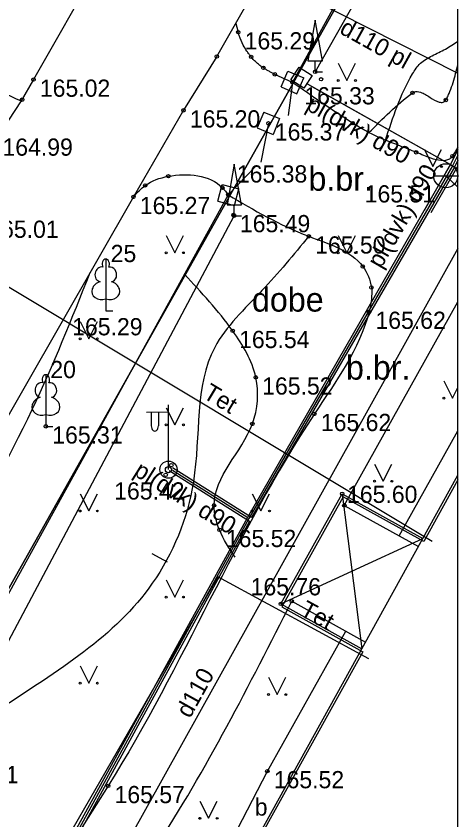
# Model space of a CAD drawing. Extents: x 634701 to 634899, y 303348 to 303488.
# Drawn here: x 634807.89 to 634820.73, y 303426.03 to 303449.37 of the extents above; entities that cross this region are included whole.
import ezdxf

# ---------------------------------------------------------------- set-up
doc = ezdxf.new("R2010")
doc.units = 0
for name, color, linetype in [('APGS_ACRL_####_####_#', 7, 'Continuous'), ('APGS_ACRL_####_TKST_#', 7, 'Continuous'), ('APGS_ELEM_####_####_#', 7, 'Continuous'), ('APGS_VADP_ZSPR_####_I', 7, 'Continuous'), ('BUVE_BALK_####_####_#', 7, 'Continuous'), ('BUVE_BDET_####_####_#', 7, 'Continuous'), ('BUVE_BDET_####_TKST_#', 7, 'Continuous'), ('BUVE_EKAS_####_####_#', 7, 'Continuous'), ('BUVE_EKAS_VEKT_####_#', 7, 'Continuous'), ('CELI_CMAL_####_####_#', 7, 'Continuous'), ('CELI_CSEG_####_TKST_#', 7, 'Continuous'), ('ELEK_ACRL_####_####_#', 7, 'Continuous'), ('ELEK_ACRL_####_TKST_#', 7, 'Continuous'), ('ELEK_ELEM_####_####_#', 7, 'Continuous'), ('ELEK_VADP_ZSPR_####_I', 7, 'Continuous'), ('NORB_ELEM_####_####_#', 7, 'Continuous'), ('NORB_ZOGS_BARJ_####_#', 7, 'Continuous'), ('NORB_ZOGS_MBST_####_#', 7, 'Continuous'), ('RAMI_PLAN_####_TKST_#', 7, 'Continuous'), ('RELJ_AATZ_####_TKST_#', 7, 'Continuous'), ('RELJ_ELEM_####_####_#', 7, 'Continuous'), ('RELJ_HORZ_PAMT_####_#', 7, 'Continuous'), ('RELJ_NOGA_####_####_#', 7, 'Continuous'), ('RELJ_NOGL_####_####_#', 7, 'Continuous'), ('ROBZ_UZMR_####_####_#', 7, 'Continuous'), ('SAKT_VADP_KABE_####_#', 7, 'Continuous'), ('SAKT_VADP_KABE_TKST_#', 7, 'Continuous'), ('TERT_DIAM_####_TKST_#', 7, 'Continuous'), ('TERT_ELEM_####_####_#', 7, 'Continuous'), ('TERT_IZMT_####_TKST_#', 7, 'Continuous'), ('TERT_KONT_####_####_#', 7, 'Continuous'), ('TERT_KRND_####_####_#', 7, 'Continuous'), ('UDTK_ELEM_####_####_#', 7, 'Continuous'), ('UDTK_ELEM_####_TKST_#', 7, 'Continuous'), ('UDTK_VADP_UDEN_####_#', 7, 'Continuous'), ('UDTK_VADP_UDEN_TKST_#', 7, 'Continuous')]:
    doc.layers.add(name, color=color, linetype=linetype)

msp = doc.modelspace()

# ---------------------------------------------------------------- linework, layer by layer
at = {"layer": 'APGS_ACRL_####_####_#'}
for p, q in [((634820.694, 303444.961), (634820.726, 303445.025)), ((634819.952, 303443.671), (634820.694, 303444.961)), ((634812.434, 303436.182), (634814.591, 303434.835))]:
    msp.add_line(p, q, dxfattribs=at)
at = {"layer": 'APGS_ELEM_####_####_#'}
for p, q in [((634812.315, 303436.201), (634812.315, 303438.084)), ((634812.315, 303437.868), (634811.68, 303437.863)), ((634811.815, 303437.864), (634811.815, 303437.472)), ((634812.025, 303437.866), (634812.025, 303437.472))]:
    msp.add_line(p, q, dxfattribs=at)
for radius in [0.25, 0.09]:
    msp.add_circle((634812.315, 303436.201), radius, dxfattribs=at)
msp.add_ellipse((634811.92, 303437.472), major_axis=(0, 0.151), ratio=0.695971, start_param=1.570796, end_param=4.712389, dxfattribs=at)
at = {"layer": 'APGS_VADP_ZSPR_####_I'}
for p, q in [((634820.726, 303445.187), (634820.624, 303444.983)), ((634820.624, 303444.983), (634814.733, 303434.809)), ((634812.338, 303436.172), (634814.67, 303434.702)), ((634814.733, 303434.809), (634812.43, 303436.251)), ((634814.67, 303434.702), (634809.403, 303425.066))]:
    msp.add_line(p, q, dxfattribs=at)
at = {"layer": 'BUVE_BALK_####_####_#'}
for points in [[(634815.579, 303432.302), (634817.363, 303435.497), (634819.706, 303434.199)], [(634817.363, 303435.497), (634817.934, 303430.998)], [(634815.579, 303432.302), (634819.706, 303434.199)], [(634815.579, 303432.302), (634817.934, 303430.998)]]:
    msp.add_lwpolyline(points, dxfattribs=at)
at = {"layer": 'BUVE_BDET_####_####_#'}
for p, q in [((634819.017, 303434.282), (634820.726, 303437.332)), ((634815.189, 303427.448), (634817.465, 303431.511)), ((634812.5, 303422.235), (634815.189, 303427.448))]:
    msp.add_line(p, q, dxfattribs=at)
at = {"layer": 'BUVE_EKAS_####_####_#'}
msp.add_line((634813.231, 303422.507), (634820.726, 303436.039), dxfattribs=at)
at = {"layer": 'BUVE_EKAS_VEKT_####_#'}
msp.add_line((634820.726, 303418.174), (634820.726, 303435.905), dxfattribs=at)
msp.add_lwpolyline([(634820.726, 303435.905), (634819.733, 303434.115), (634817.389, 303435.414), (634815.614, 303432.213), (634817.958, 303430.914), (634813.207, 303422.343), (634820.726, 303418.174)], dxfattribs=at)
at = {"layer": 'CELI_CMAL_####_####_#'}
for points in [[(634820.726, 303467.324), (634816.17, 303459.369), (634812.526, 303453.118), (634811.897, 303452.607), (634810.825, 303451.8), (634810.26, 303450.808), (634808.394, 303447.528), (634808.032, 303446.91), (634807.307, 303445.817), (634807.2, 303445.135), (634806.971, 303443.971), (634806.895, 303443.432), (634802.953, 303436.411)], [(634813.721, 303448.199), (634818.847, 303457.174), (634820.726, 303460.436)], [(634813.721, 303448.199), (634812.752, 303446.636), (634811.298, 303444.121), (634806.036, 303434.934), (634796.785, 303418.518), (634790.277, 303407.167), (634784.766, 303397.622)], [(634817.424, 303435.164), (634820.726, 303441.069)], [(634817.424, 303435.164), (634819.58, 303433.97)], [(634815.897, 303432.379), (634818.041, 303431.192)]]:
    msp.add_lwpolyline(points, dxfattribs=at)
for points in [[(634815.917, 303447.446), (634815.406, 303447.68), (634815.32, 303447.722), (634815.237, 303447.769), (634815.155, 303447.818), (634815.073, 303447.869), (634815.023, 303447.902), (634814.975, 303447.936), (634814.884, 303448.011), (634814.799, 303448.093), (634814.759, 303448.138), (634814.72, 303448.185), (634814.656, 303448.268), (634814.596, 303448.353), (634814.49, 303448.528), (634814.371, 303448.806), (634814.344, 303448.903), (634814.279, 303449.175)], [(634820.726, 303445.562), (634820.566, 303445.306), (634820.527, 303445.256), (634820.48, 303445.219), (634820.368, 303445.178), (634820.091, 303445.199), (634819.787, 303445.3), (634819.574, 303445.39), (634819.511, 303445.416), (634819.04, 303445.602), (634818.567, 303445.792), (634818.106, 303446.005), (634817.67, 303446.261), (634815.917, 303447.446)], [(634811.298, 303444.121), (634811.641, 303444.454), (634812.313, 303444.72), (634813.883, 303444.388), (634814.055, 303444.177)], [(634814.055, 303444.177), (634816.391, 303442.976), (634817.96, 303442.101), (634818.212, 303441.489), (634818.143, 303440.788), (634816.557, 303437.821), (634810.563, 303427.016), (634808.882, 303423.982), (634808.591, 303422.575), (634808.728, 303421.54), (634809.303, 303420.176), (634810.072, 303419.331), (634811.532, 303418.418), (634812.662, 303417.865)], [(634811.612, 303420.818), (634811.003, 303421.477), (634810.748, 303422.181), (634810.828, 303423.121), (634811.918, 303425.194), (634815.897, 303432.379)]]:
    msp.add_spline(points, degree=3, dxfattribs=at)
at = {"layer": 'ELEK_ACRL_####_####_#'}
for p, q in [((634816.413, 303447.365), (634820.581, 303445.023)), ((634820.524, 303445.078), (634820.726, 303445.483)), ((634819.75, 303443.74), (634820.524, 303445.078)), ((634820.581, 303445.023), (634820.726, 303444.93))]:
    msp.add_line(p, q, dxfattribs=at)
at = {"layer": 'ELEK_ELEM_####_####_#'}
msp.add_lwpolyline([(634816.249, 303447.277), (634815.872, 303447.518), (634816.109, 303447.889), (634816.486, 303447.648)], close=True, dxfattribs=at)
at = {"layer": 'ELEK_VADP_ZSPR_####_I'}
for p, q in [((634816.314, 303447.422), (634820.581, 303445.023)), ((634820.726, 303445.485), (634820.513, 303445.066)), ((634820.726, 303445.328), (634820.572, 303445.021)), ((634820.513, 303445.066), (634814.61, 303434.814)), ((634820.572, 303445.021), (634814.65, 303434.782)), ((634820.581, 303445.023), (634820.726, 303444.93)), ((634814.61, 303434.814), (634809.278, 303425.126)), ((634814.65, 303434.782), (634809.334, 303425.077))]:
    msp.add_line(p, q, dxfattribs=at)
at = {"layer": 'NORB_ELEM_####_####_#'}
for p, q in [((634815.588, 303447.317), (634815.788, 303447.775)), ((634815.788, 303447.775), (634816.246, 303447.575)), ((634816.046, 303447.117), (634816.246, 303447.575)), ((634815.588, 303447.317), (634816.046, 303447.117)), ((634815.084, 303446.584), (634814.894, 303446.122)), ((634815.084, 303446.584), (634815.546, 303446.394)), ((634815.546, 303446.394), (634815.356, 303445.932)), ((634814.894, 303446.122), (634815.356, 303445.932)), ((634813.751, 303443.996), (634813.874, 303444.481)), ((634813.874, 303444.481), (634814.359, 303444.358)), ((634814.236, 303443.873), (634814.359, 303444.358)), ((634813.751, 303443.996), (634814.236, 303443.873))]:
    msp.add_line(p, q, dxfattribs=at)
for centre in [(634815.917, 303447.446), (634815.22, 303446.258), (634814.055, 303444.177)]:
    msp.add_circle(centre, 0.0504, dxfattribs=at)
at = {"layer": 'NORB_ZOGS_BARJ_####_#'}
for points in [[(634815.917, 303447.446), (634815.791, 303446.486)], [(634815.22, 303446.258), (634815.002, 303445.126)], [(634814.055, 303444.177), (634814.85, 303445.012)]]:
    msp.add_lwpolyline(points, dxfattribs=at)
at = {"layer": 'NORB_ZOGS_MBST_####_#'}
for points in [[(634815.917, 303447.446), (634820.726, 303456.181)], [(634814.055, 303444.177), (634802.598, 303423.408), (634792.777, 303405.492), (634788.127, 303396.845), (634787.358, 303394.495), (634788.959, 303392.945), (634794.511, 303387.347)]]:
    msp.add_lwpolyline(points, dxfattribs=at)
at = {"layer": 'RAMI_PLAN_####_TKST_#'}
msp.add_line((634820.726, 303384.616), (634820.726, 303470.58), dxfattribs=at)
at = {"layer": 'RELJ_ELEM_####_####_#'}
for centre in [(634814.344, 303448.903), (634813.721, 303448.199), (634814.72, 303448.185), (634815.073, 303447.869), (634816.578, 303447.753), (634808.394, 303447.528), (634815.406, 303447.68), (634816.75, 303447.537), (634815.917, 303447.446), (634819.405, 303447.14), (634808.067, 303446.945), (634820.374, 303446.936), (634812.752, 303446.636), (634815.22, 303446.258), (634817.67, 303446.261), (634819.511, 303445.416), (634820.566, 303445.306), (634812.313, 303444.72), (634811.641, 303444.454), (634813.883, 303444.388), (634811.298, 303444.121), (634814.055, 303444.177), (634814.205, 303443.595), (634814.227, 303443.573), (634816.391, 303442.976), (634817.96, 303442.101), (634818.212, 303441.489), (634818.143, 303440.788), (634814.182, 303440.231), (634814.852, 303438.88), (634816.557, 303437.821), (634814.753, 303437.529), (634808.754, 303437.458), (634812.399, 303436.332), (634812.235, 303436.05), (634817.363, 303435.497), (634813.641, 303435.164), (634817.424, 303435.164), (634813.798, 303434.452), (634815.897, 303432.379), (634815.579, 303432.302), (634815.189, 303427.448), (634810.563, 303427.016)]:
    msp.add_circle(centre, 0.05, dxfattribs=at)
at = {"layer": 'RELJ_HORZ_PAMT_####_#'}
msp.add_line((634811.834, 303433.764), (634812.274, 303433.527), dxfattribs=at)
for points in [[(634818.623, 303445.768), (634819.405, 303447.69), (634819.637, 303448.001), (634819.979, 303448.22), (634820.364, 303448.413), (634820.726, 303448.645)], [(634800.097, 303447.141), (634802.4, 303447.891), (634805.491, 303447.891), (634808.032, 303446.91)], [(634816.391, 303442.976), (634815.031, 303441.4), (634813.661, 303439.752), (634813.041, 303435.851), (634811.847, 303432.901), (634807.366, 303429.217), (634805.728, 303427.594), (634805.728, 303425.732), (634805.083, 303421.762), (634805.083, 303419.34)], [(634801.389, 303419.983), (634802.588, 303424.353), (634804.043, 303429.551), (634806.098, 303433.693), (634808.36, 303437.95), (634810.041, 303441.927)]]:
    msp.add_spline(points, degree=3, dxfattribs=at)
at = {"layer": 'RELJ_NOGA_####_####_#'}
msp.add_spline([(634809.563, 303470.58), (634807.705, 303467.202), (634805.618, 303463.945), (634803.449, 303460.731), (634802.381, 303459.115), (634801.349, 303457.48), (634798.726, 303453.194), (634796.105, 303448.907), (634793.589, 303444.677), (634791.129, 303440.413), (634788.665, 303436.151), (634786.134, 303431.93), (634784.551, 303429.455), (634782.916, 303427.014), (634781.272, 303424.578), (634779.662, 303422.121), (634777.259, 303418.272), (634773.465, 303411.742), (634772.855, 303410.559), (634772.322, 303409.326), (634771.336, 303406.809), (634770.217, 303404.393), (634768.674, 303402.277), (634766.457, 303400.003)], degree=3, dxfattribs=at)
at = {"layer": 'RELJ_NOGL_####_####_#'}
msp.add_spline([(634814.739, 303470.58), (634812.655, 303466.786), (634811.551, 303464.954), (634810.353, 303463.179), (634809.142, 303461.411), (634807.999, 303459.601), (634805.825, 303455.855), (634803.688, 303452.09), (634799.515, 303444.503), (634797.583, 303440.881), (634795.7, 303437.232), (634793.823, 303433.582), (634791.906, 303429.954), (634791.127, 303428.626), (634790.273, 303427.342), (634788.442, 303424.848), (634786.614, 303422.352), (634785.764, 303421.066), (634784.99, 303419.734), (634784.55, 303418.749), (634784.191, 303417.724), (634783.831, 303416.701), (634783.384, 303415.719), (634782.049, 303413.246), (634780.68, 303410.793), (634779.314, 303408.339), (634777.989, 303405.863), (634777.346, 303404.605), (634776.724, 303403.333), (634775.287, 303400.913), (634772.709, 303397.571)], degree=3, dxfattribs=at)
at = {"layer": 'ROBZ_UZMR_####_####_#'}
msp.add_line((634820.726, 303386.871), (634820.726, 303455.929), dxfattribs=at)
for points in [[(634820.726, 303455.929), (634786.54, 303395.22), (634793.93, 303384.64), (634818.16, 303386.76), (634820.726, 303386.871)], [(634793.546, 303384.616), (634793.93, 303384.64), (634786.54, 303395.22), (634820.726, 303455.929)]]:
    msp.add_lwpolyline(points, dxfattribs=at)
at = {"layer": 'SAKT_VADP_KABE_####_#'}
for p, q in [((634819.978, 303434.118), (634799.466, 303446.413)), ((634813.751, 303433.086), (634805.886, 303419.453)), ((634818.14, 303430.707), (634813.751, 303433.086))]:
    msp.add_line(p, q, dxfattribs=at)
at = {"layer": 'TERT_ELEM_####_####_#'}
for p, q in [((634816.578, 303447.753), (634816.578, 303448.073)), ((634817.25, 303448), (634817.5, 303447.5)), ((634817.5, 303447.5), (634817.75, 303448)), ((634816.578, 303447.753), (634816.788, 303447.753)), ((634819.75, 303445.5), (634820, 303445)), ((634820, 303445), (634820.25, 303445.5)), ((634814.227, 303443.573), (634814.227, 303443.893)), ((634814.227, 303443.573), (634814.437, 303443.573)), ((634812.25, 303443), (634812.5, 303442.5)), ((634812.5, 303442.5), (634812.75, 303443)), ((634817.25, 303443), (634817.5, 303442.5)), ((634817.5, 303442.5), (634817.75, 303443)), ((634810.495, 303441.163), (634810.495, 303440.816)), ((634810.495, 303440.816), (634810.695, 303440.816)), ((634809.75, 303440.5), (634810, 303440)), ((634810, 303440), (634810.25, 303440.5)), ((634820.32, 303438.776), (634820.57, 303438.276)), ((634820.57, 303438.276), (634820.726, 303438.586)), ((634812.25, 303438), (634812.5, 303437.5)), ((634812.5, 303437.5), (634812.75, 303438)), ((634808.754, 303437.805), (634808.754, 303437.458)), ((634808.754, 303437.458), (634808.954, 303437.458)), ((634818.306, 303436.364), (634818.556, 303435.864)), ((634818.556, 303435.864), (634818.806, 303436.364)), ((634809.75, 303435.5), (634810, 303435)), ((634810, 303435), (634810.25, 303435.5)), ((634814.75, 303435.5), (634815, 303435)), ((634815, 303435), (634815.25, 303435.5)), ((634812.25, 303433), (634812.5, 303432.5)), ((634812.5, 303432.5), (634812.75, 303433)), ((634809.75, 303430.5), (634810, 303430)), ((634810, 303430), (634810.25, 303430.5)), ((634815.226, 303430.17), (634815.476, 303429.67)), ((634815.476, 303429.67), (634815.726, 303430.17)), ((634813.229, 303426.576), (634813.479, 303426.076)), ((634813.479, 303426.076), (634813.729, 303426.576))]:
    msp.add_line(p, q, dxfattribs=at)
for points in [[(634816.368, 303448.073), (634816.788, 303448.073), (634816.578, 303449.253)], [(634814.017, 303443.893), (634814.437, 303443.893), (634814.227, 303445.073)]]:
    msp.add_lwpolyline(points, close=True, dxfattribs=at)
for points in [[(634810.495, 303442.316), (634810.495, 303441.163)], [(634810.585, 303442.084), (634810.584, 303442.085)], [(634808.754, 303438.958), (634808.754, 303437.805)], [(634808.844, 303438.726), (634808.843, 303438.727)]]:
    msp.add_lwpolyline(points, dxfattribs=at)
for centre, radius in [((634817.25, 303447.5), 0.028), ((634817.75, 303447.5), 0.0263), ((634819.75, 303445), 0.028), ((634820.25, 303445), 0.0263), ((634812.25, 303442.5), 0.028), ((634812.75, 303442.5), 0.0263), ((634817.25, 303442.5), 0.028), ((634817.75, 303442.5), 0.0263), ((634809.75, 303440), 0.028), ((634810.25, 303440), 0.0263), ((634820.32, 303438.276), 0.028), ((634812.25, 303437.5), 0.028), ((634812.75, 303437.5), 0.0263), ((634818.306, 303435.864), 0.028), ((634818.806, 303435.864), 0.0263), ((634809.75, 303435), 0.028), ((634810.25, 303435), 0.0263), ((634814.75, 303435), 0.028), ((634815.25, 303435), 0.0263), ((634812.25, 303432.5), 0.028), ((634812.75, 303432.5), 0.0263), ((634809.75, 303430), 0.028), ((634810.25, 303430), 0.0263), ((634815.225, 303429.669), 0.028), ((634815.725, 303429.669), 0.0263), ((634813.229, 303426.075), 0.028), ((634813.729, 303426.075), 0.0263)]:
    msp.add_circle(centre, radius, dxfattribs=at)
for centre, major_axis, ratio, start_param, end_param in [((634810.496, 303442.166), (0, -0.15), 0.707107, 3.14537, 5.287485), ((634810.495, 303442.166), (0, -0.15), 0.707107, 0.995701, 3.137816), ((634810.367, 303441.871), (-0.039, -0.212), 0.861323, 3.141593, 6.283185), ((634810.624, 303441.871), (0.039, -0.212), 0.861323, 0, 3.141593), ((634810.406, 303441.409), (0.307, 0.095), 0.814445, 1.570796, 4.752015), ((634810.585, 303441.409), (-0.307, 0.095), 0.814445, 1.531171, 4.712389), ((634808.754, 303438.808), (0, -0.15), 0.707107, 3.14537, 5.287485), ((634808.754, 303438.808), (0, -0.15), 0.707107, 0.995701, 3.137816), ((634808.626, 303438.513), (-0.039, -0.212), 0.861323, 3.141593, 6.283185), ((634808.882, 303438.513), (0.039, -0.212), 0.861323, 0, 3.141593), ((634808.664, 303438.051), (0.307, 0.095), 0.814445, 1.570796, 4.752015), ((634808.844, 303438.051), (-0.307, 0.095), 0.814445, 1.531171, 4.712389)]:
    msp.add_ellipse(centre, major_axis=major_axis, ratio=ratio, start_param=start_param, end_param=end_param, dxfattribs=at)
at = {"layer": 'TERT_KONT_####_####_#'}
for points in [[(634818.141, 303445.987), (634819.405, 303447.14), (634819.454, 303447.171), (634819.635, 303447.16), (634819.917, 303447.011), (634820.185, 303446.874), (634820.293, 303446.869), (634820.374, 303446.936), (634820.439, 303447.059), (634820.495, 303447.186), (634820.585, 303447.444), (634820.658, 303447.707), (634820.726, 303447.97)], [(634814.25, 303433.662), (634813.798, 303434.452), (634813.641, 303435.164), (634814.753, 303437.529), (634814.852, 303438.88), (634814.182, 303440.231), (634812.784, 303441.874)]]:
    msp.add_spline(points, degree=3, dxfattribs=at)
at = {"layer": 'TERT_KRND_####_####_#'}
for points in [[(634820.726, 303455.063), (634816.578, 303447.753)], [(634805.728, 303427.594), (634814.227, 303443.573)]]:
    msp.add_lwpolyline(points, dxfattribs=at)
at = {"layer": 'UDTK_ELEM_####_####_#'}
msp.add_line((634820.022, 303444.734), (634820.724, 303444.734), dxfattribs=at)
msp.add_circle((634820.373, 303444.734), 0.351, dxfattribs=at)
at = {"layer": 'UDTK_VADP_UDEN_####_#'}
for p, q in [((634816.23, 303449.99), (634820.726, 303447.716)), ((634820.726, 303442.623), (634808.329, 303420.37))]:
    msp.add_line(p, q, dxfattribs=at)
msp.add_lwpolyline([(634820.373, 303444.734), (634820.726, 303444.4)], dxfattribs=at)

# ---------------------------------------------------------------- texts
at = {"layer": 'APGS_ACRL_####_TKST_#'}
msp.add_text('pl(dvk) d90', height=0.5, rotation=328.0277, dxfattribs=at).set_placement((634811.274, 303436.056))
at = {"layer": 'BUVE_BDET_####_TKST_#'}
msp.add_text('b', height=0.5, dxfattribs=at).set_placement((634814.823, 303426.154))
at = {"layer": 'CELI_CSEG_####_TKST_#'}
for p in [(634816.383, 303444.3), (634817.473, 303438.815)]:
    msp.add_text('b.br.', height=0.7, dxfattribs=at).set_placement(p)
at = {"layer": 'ELEK_ACRL_####_TKST_#'}
for rotation, p in [(330.6686, (634816.279, 303446.671)), (59.9587, (634818.489, 303442.015))]:
    msp.add_text('pl(dvk) d90', height=0.5, rotation=rotation, dxfattribs=at).set_placement(p)
at = {"layer": 'RELJ_AATZ_####_TKST_#'}
for s, p in [(' 165.29', (634814.344, 303448.403)), (' 165.02', (634808.394, 303447.028)), (' 165.33', (634816.077, 303446.807)), (' 165.20', (634812.752, 303446.136)), (' 165.37', (634815.22, 303445.758)), (' 164.99', (634807.307, 303445.317)), (' 165.38', (634814.117, 303444.538)), (' 165.27', (634811.298, 303443.621)), (' 165.49', (634814.205, 303443.095)), (' 165.01', (634806.895, 303442.932)), (' 165.50', (634816.391, 303442.476)), (' 165.62', (634818.143, 303440.288)), (' 165.29', (634809.332, 303440.101)), (' 165.54', (634814.182, 303439.731)), (' 165.52', (634814.852, 303438.38)), (' 165.62', (634816.557, 303437.321)), (' 165.31', (634808.754, 303436.958)), (' 165.42', (634810.552, 303435.332)), (' 165.60', (634817.318, 303435.234)), (' 165.52', (634813.798, 303433.952)), (' 165.76', (634814.518, 303432.55)), (' 165.51', (634805.728, 303427.094)), (' 165.52', (634815.189, 303426.948)), (' 165.57', (634810.563, 303426.516))]:
    msp.add_text(s, height=0.5, dxfattribs=at).set_placement(p)
at = {"layer": 'SAKT_VADP_KABE_TKST_#'}
for rotation, p in [(329.0607, (634813.287, 303438.303)), (331.5407, (634816.101, 303431.983))]:
    msp.add_text('Tet', height=0.5, rotation=rotation, dxfattribs=at).set_placement(p)
at = {"layer": 'TERT_DIAM_####_TKST_#'}
for s, p in [('25', (634810.637, 303442.228)), ('20', (634808.883, 303438.859))]:
    msp.add_text(s, height=0.5, dxfattribs=at).set_placement(p)
at = {"layer": 'TERT_IZMT_####_TKST_#'}
msp.add_text('dobe', height=0.7, dxfattribs=at).set_placement((634814.742, 303440.79))
at = {"layer": 'UDTK_ELEM_####_TKST_#'}
msp.add_text(' 165.51', height=0.5, dxfattribs=at).set_placement((634817.831, 303443.959))
at = {"layer": 'UDTK_VADP_UDEN_TKST_#'}
for s, rotation, p in [('d110 pl', 330.8678, (634817.256, 303448.889)), ('d110', 60.8788, (634812.941, 303428.957))]:
    msp.add_text(s, height=0.5, rotation=rotation, dxfattribs=at).set_placement(p)

doc.saveas('drawing.dxf')
